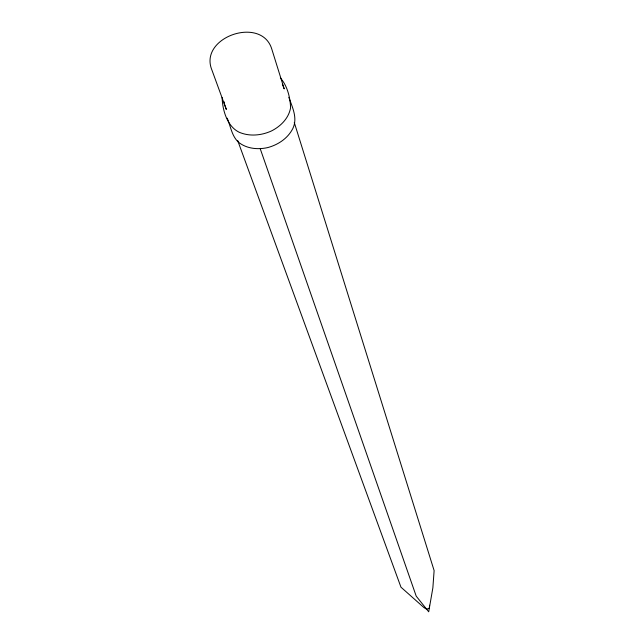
<?xml version="1.0" encoding="UTF-8"?>
<svg xmlns="http://www.w3.org/2000/svg" width="644" height="644" viewBox="0 0 644 644"><rect width="100%" height="100%" fill="white"/><g stroke="black" fill="none" stroke-linecap="round" stroke-linejoin="round"><path stroke-width="0.97" d="M224.297 101.905L224.297 103.684L226.318 109.424L211.924 70.059C198.36 37.336 261.279 15.448 271.72 48.864L284.197 88.888L282.338 84.018M222.116 97.558C222.494 110.003 226.994 126.2 239.069 132.197C249.341 136.657 261.166 135.57 271.229 131.07C280.518 126.457 288.697 118.416 290.573 107.878C290.267 97.405 287.345 85.877 280.349 77.86M429.572 605.215L429.347 608.105L426.658 609.232L423.985 607.614L400.962 587.183L237.66 140.456M288.818 97.308C292.336 107.194 297.842 118.061 292.875 128.43C287.916 138.283 278.184 144.787 267.711 147.589C257.6 149.859 246.241 148.732 238.079 141.873C231.663 135.546 230.584 126.192 227.211 118.174M260.265 148.853L416.217 596.159L428.703 611.8L432.873 587.803L434.12 570.584L294.284 122.489"/></g></svg>
